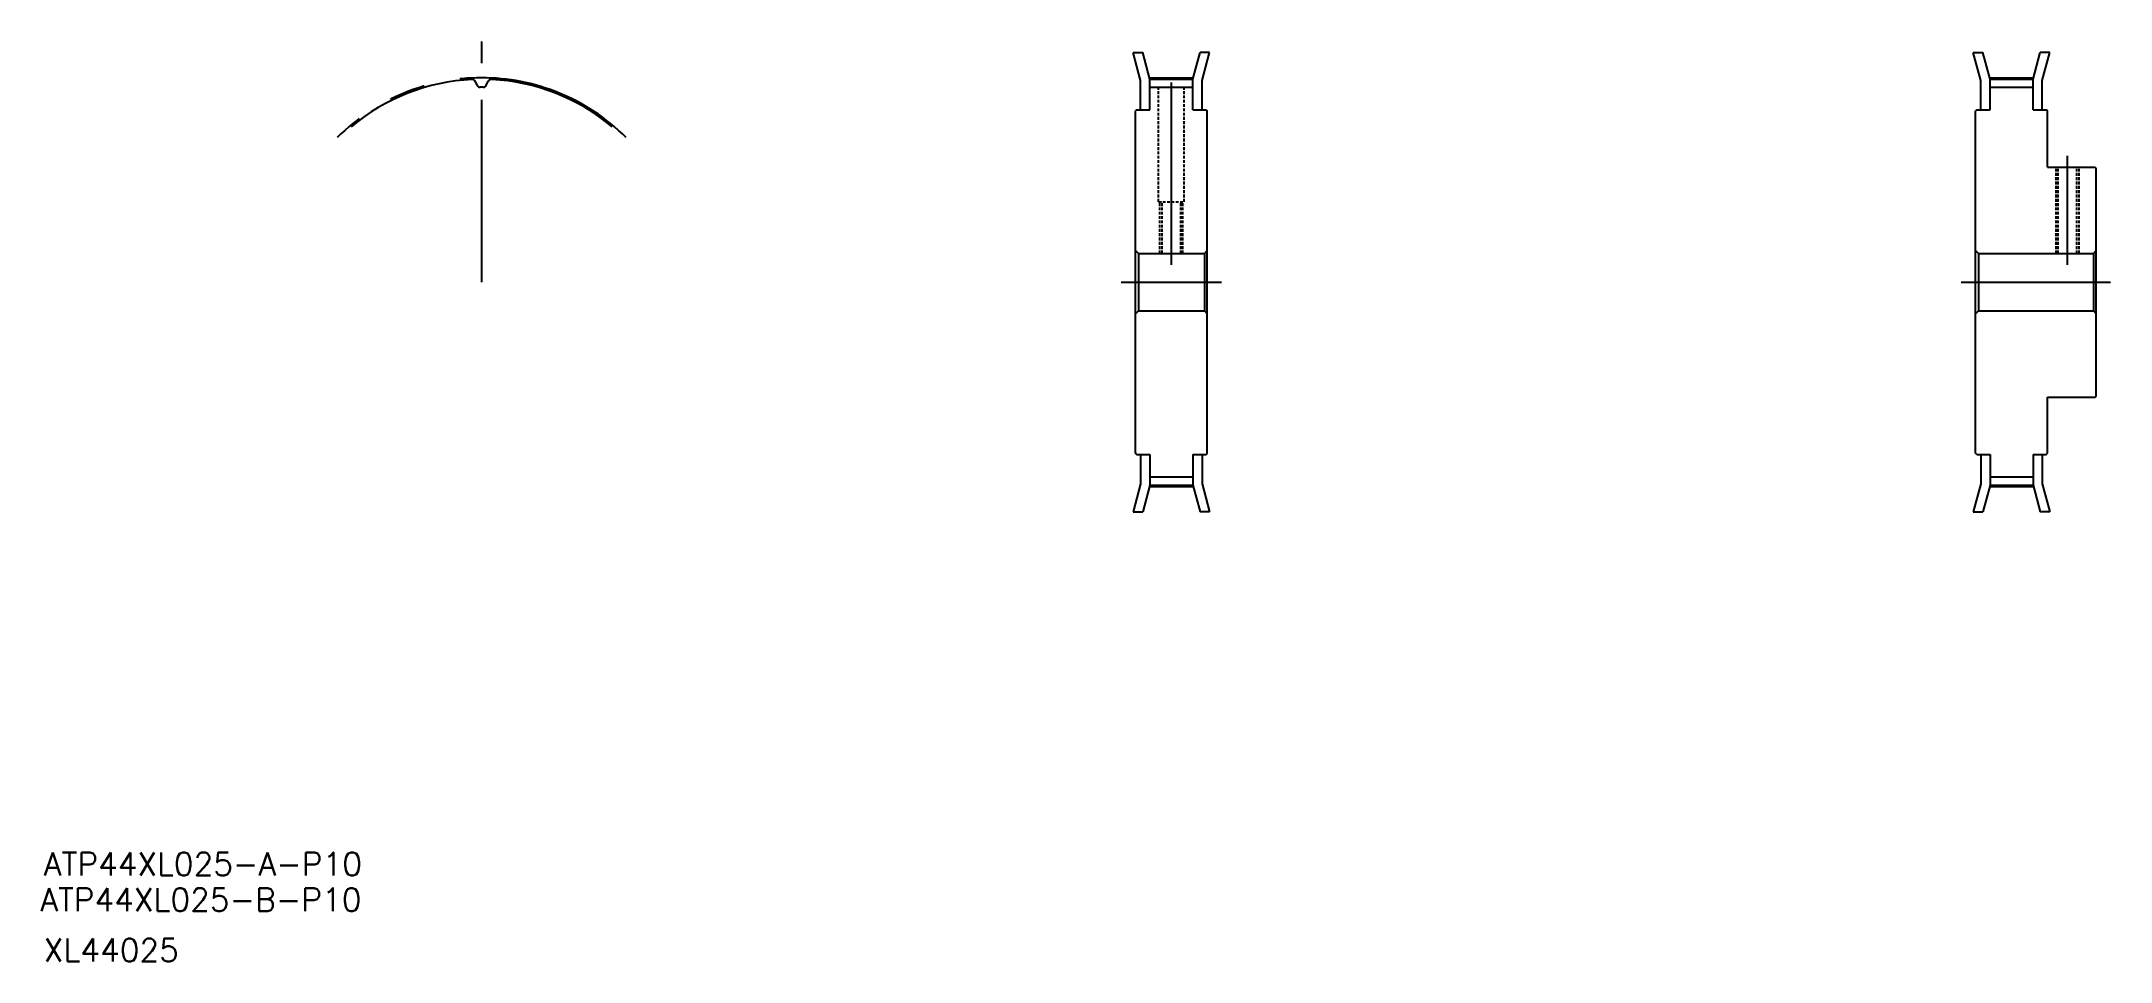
# Model space of a CAD drawing. Extents: x -140 to 220, y 13 to 173.
import ezdxf

# ---------------------------------------------------------------- set-up
doc = ezdxf.new("R2010")
doc.units = 0
doc.linetypes.add('CENTER', pattern=[50.8, 31.75, -6.35, 6.35, -6.35])
doc.linetypes.add('DASHED', pattern=[0.75, 0.5, -0.25])
doc.layers.get('0').update_dxf_attribs({"linetype": 'CONTINUOUS'})
doc.layers.add('CENTER', color=1, linetype='CENTER')
doc.styles.get("Standard").update_dxf_attribs({"font": 'txt', "bigfont": 'BIGFONT'})

msp = doc.modelspace()

# ---------------------------------------------------------------- linework, layer by layer
at = {"color": 7, "linetype": 'CONTINUOUS'}
for p, q in [((51.05, 166), (49.74, 170.89)), ((49.74, 170.89), (51.4, 170.89)), ((52.65, 166.21), (51.4, 170.89)), ((60.15, 166.21), (61.41, 170.89)), ((63.06, 170.89), (61.41, 170.89)), ((61.75, 166), (63.06, 170.89)), ((197.31, 166), (196, 170.89)), ((196, 170.89), (197.65, 170.89)), ((198.91, 166.21), (197.65, 170.89)), ((206.41, 166.21), (207.66, 170.89)), ((209.32, 170.89), (207.66, 170.89)), ((208.01, 166), (209.32, 170.89)), ((-64.47, 165.17), (-64.77, 165.82)), ((-62.87, 165.17), (-62.56, 165.82)), ((51.05, 160.89), (51.05, 166)), ((52.65, 160.89), (52.65, 166.21)), ((52.65, 166.21), (60.15, 166.21)), ((60.15, 160.89), (60.15, 166.21)), ((61.75, 160.89), (61.75, 166)), ((197.31, 160.89), (197.31, 166)), ((198.91, 160.89), (198.91, 166.21)), ((198.91, 166.21), (206.41, 166.21)), ((206.41, 160.89), (206.41, 166.21)), ((208.01, 160.89), (208.01, 166)), ((52.65, 164.81), (60.15, 164.81)), ((198.91, 164.81), (206.41, 164.81)), ((50.35, 160.89), (50.15, 160.69)), ((50.15, 101.09), (50.15, 160.69)), ((50.35, 160.89), (52.65, 160.89)), ((60.15, 160.89), (62.45, 160.89)), ((62.45, 160.89), (62.65, 160.69)), ((62.65, 101.09), (62.65, 160.69)), ((196.61, 160.89), (196.41, 160.69)), ((196.41, 101.09), (196.41, 160.69)), ((196.61, 160.89), (198.91, 160.89)), ((206.41, 160.89), (208.71, 160.89)), ((208.71, 160.89), (208.91, 160.69)), ((208.91, 150.89), (208.91, 160.69)), ((208.91, 150.89), (217.21, 150.89)), ((217.21, 150.89), (217.41, 150.69)), ((217.41, 111.09), (217.41, 150.69)), ((50.65, 135.89), (50.15, 136.39)), ((50.65, 135.89), (50.65, 125.89)), ((50.65, 135.89), (62.15, 135.89)), ((62.15, 135.89), (62.65, 136.39)), ((62.15, 135.89), (62.15, 125.89)), ((196.91, 135.89), (196.41, 136.39)), ((196.91, 135.89), (196.91, 125.89)), ((196.91, 135.89), (216.91, 135.89)), ((216.91, 135.89), (217.41, 136.39)), ((216.91, 135.89), (216.91, 125.89)), ((50.15, 130.89), (50.15, 130.89)), ((50.65, 125.89), (50.15, 125.39)), ((50.65, 125.89), (62.15, 125.89)), ((62.15, 125.89), (62.65, 125.39)), ((196.91, 125.89), (196.41, 125.39)), ((196.91, 125.89), (216.91, 125.89)), ((216.91, 125.89), (217.41, 125.39)), ((50.15, 115.99), (50.15, 115.99)), ((208.91, 110.89), (217.21, 110.89)), ((208.91, 101.09), (208.91, 110.89)), ((217.21, 110.89), (217.41, 111.09)), ((50.35, 100.89), (50.15, 101.09)), ((50.35, 100.89), (52.65, 100.89)), ((51.05, 100.89), (51.05, 95.78)), ((52.65, 100.89), (52.65, 95.57)), ((60.15, 100.89), (62.45, 100.89)), ((60.15, 100.89), (60.15, 95.57)), ((61.75, 100.89), (61.75, 95.78)), ((62.45, 100.89), (62.65, 101.09)), ((196.61, 100.89), (196.41, 101.09)), ((196.61, 100.89), (198.91, 100.89)), ((197.31, 100.89), (197.31, 95.78)), ((198.91, 100.89), (198.91, 95.57)), ((206.41, 100.89), (208.71, 100.89)), ((206.41, 100.89), (206.41, 95.57)), ((208.01, 100.89), (208.01, 95.78)), ((208.71, 100.89), (208.91, 101.09)), ((51.05, 95.78), (49.74, 90.89)), ((52.65, 95.57), (51.4, 90.89)), ((52.65, 96.97), (60.15, 96.97)), ((52.65, 95.57), (60.15, 95.57)), ((60.15, 95.57), (61.41, 90.89)), ((61.75, 95.78), (63.06, 90.89)), ((197.31, 95.78), (196, 90.89)), ((198.91, 95.57), (197.65, 90.89)), ((198.91, 96.97), (206.41, 96.97)), ((198.91, 95.57), (206.41, 95.57)), ((206.41, 95.57), (207.66, 90.89)), ((208.01, 95.78), (209.32, 90.89)), ((49.74, 90.89), (51.4, 90.89)), ((63.06, 90.89), (61.41, 90.89)), ((196, 90.89), (197.65, 90.89)), ((209.32, 90.89), (207.66, 90.89))]:
    msp.add_line(p, q, dxfattribs=at)
at = {"color": 3, "linetype": 'DASHED'}
for p, q in [((54.15, 144.89), (54.15, 164.81)), ((58.65, 144.89), (58.65, 164.81)), ((210.41, 135.89), (210.41, 150.89)), ((210.79, 135.89), (210.79, 150.89)), ((214.03, 135.89), (214.03, 150.89)), ((214.41, 135.89), (214.41, 150.89)), ((54.15, 144.89), (58.65, 144.89)), ((54.4, 135.89), (54.4, 144.89)), ((54.78, 135.89), (54.78, 144.89)), ((58.02, 135.89), (58.02, 144.89)), ((58.4, 135.89), (58.4, 144.89))]:
    msp.add_line(p, q, dxfattribs=at)
at = {"color": 7, "linetype": 'CONTINUOUS'}
for centre, radius, start, end in [((-63.67, 130.89), 35.32, 92.7423, 130), ((-65.33, 165.56), 0.61, 25, 92.7423), ((-62.01, 165.56), 0.61, 87.2577, 155), ((-63.67, 130.89), 35.32, 50, 87.2577), ((-63.92, 165.42), 0.61, 205, 270.4127), ((-63.67, 130.89), 33.92, 89.5873, 90.4127), ((-63.42, 165.42), 0.61, 269.5873, 335)]:
    msp.add_arc(centre, radius, start, end, dxfattribs=at)
at = {"layer": 'CENTER', "color": 1, "linetype": 'CENTER'}
for p, q in [((-63.67, 130.89), (-63.67, 172.8)), ((52.65, 166.47), (60.15, 166.47)), ((56.4, 133.89), (56.4, 168.47)), ((198.91, 166.47), (206.41, 166.47)), ((212.41, 133.89), (212.41, 152.89)), ((47.65, 130.89), (65.15, 130.89)), ((193.91, 130.89), (219.91, 130.89)), ((52.65, 95.32), (60.15, 95.32)), ((198.91, 95.32), (206.41, 95.32))]:
    msp.add_line(p, q, dxfattribs=at)
msp.add_arc((-63.67, 130.89), 35.57, 45, 135, dxfattribs=at)

# ---------------------------------------------------------------- texts
at = {"color": 7, "linetype": 'CONTINUOUS'}
for s, p in [('ATP44XL025-A-P10', (-139.88, 27.6)), ('ATP44XL025-B-P10', (-140.49, 21.39)), ('XL44025', (-139.88, 12.6))]:
    msp.add_text(s, height=4, dxfattribs=at).set_placement(p)

doc.saveas('drawing.dxf')
